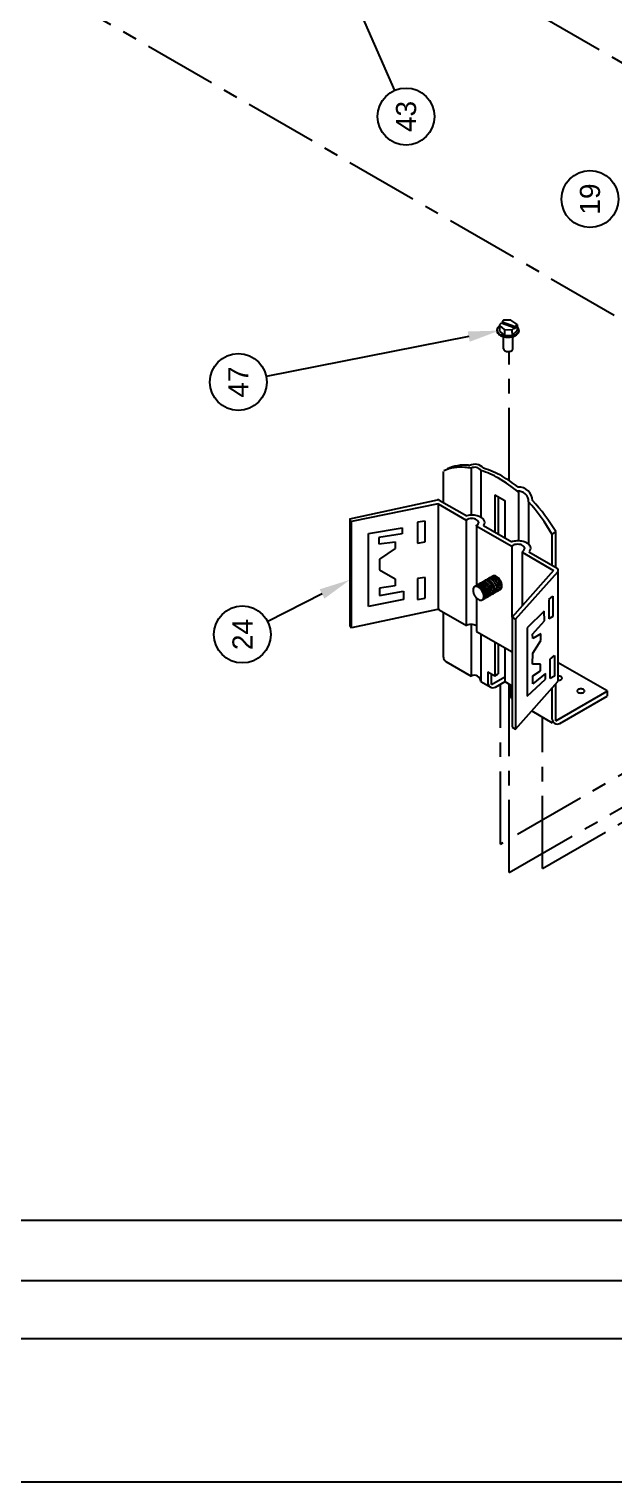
# Model space of a CAD drawing. Header units: millimetres. Extents: x 43 to 3711, y 1330 to 4598.
# Drawn here: x 3666.15 to 3676.21, y 1564.3 to 1589.29 of the extents above; entities that cross this region are included whole.
import ezdxf
from ezdxf.enums import TextEntityAlignment as Align

# ---------------------------------------------------------------- set-up
doc = ezdxf.new("R2010")
doc.units = ezdxf.units.MM
doc.linetypes.add('CENTER', pattern=[2, 1.25, -0.25, 0.25, -0.25])
doc.layers.add('102', color=3, linetype='Continuous')
doc.layers.add('103', color=7, linetype='Continuous')
doc.styles.get("Standard").update_dxf_attribs({"font": 'arial.ttf'})

# ---------------------------------------------------------------- blocks, each defined once
blk = doc.blocks.new('SCREW1')
at = {"layer": '102'}
for p, q in [((0.063, 0.111), (0.356, 0.111)), ((0.389, 0.083), (0.382, -0.078)), ((0.525, 0.092), (0.389, 0.091)), ((0.483, 0.203), (0.395, 0.097)), ((0.629, 0.213), (0.502, 0.212)), ((0.525, 0.088), (0.518, -0.082)), ((0.622, 0.208), (0.528, 0.095)), ((0.571, -0.14), (0.682, 0.171)), ((0.593, -0.165), (0.706, 0.15)), ((0.682, 0.171), (0.639, 0.209)), ((0.706, 0.15), (0.674, 0.15)), ((0.746, 0.115), (0.706, 0.15)), ((0.753, -0.052), (0.75, 0.106)), ((0.064, -0.11), (0.36, -0.11)), ((0.517, -0.087), (0.382, -0.089)), ((0.389, -0.096), (0.499, -0.203)), ((0.647, -0.209), (0.516, -0.21)), ((0.521, -0.091), (0.571, -0.14)), ((0.571, -0.14), (0.535, -0.14)), ((0.558, -0.166), (0.535, -0.14)), ((0.558, -0.166), (0.567, -0.14)), ((0.593, -0.165), (0.558, -0.166)), ((0.638, -0.205), (0.593, -0.165)), ((0.656, -0.203), (0.751, -0.059))]:
    blk.add_line(p, q, dxfattribs=at)
for points in [[(0.063, 0.111, 0.002074), (0.063, 0.111, 0.156851), (0.041, 0.103, 0.106617), (0.018, 0.078, 0.072341), (0.005, 0.044, 0.058752), (0, 0, 0.058752), (0.006, -0.044, 0.072341), (0.019, -0.078, 0.106617), (0.042, -0.103, 0.154727), (0.064, -0.11, 0.088752)], [(0.49, 0.267, 0.147882), (0.44, 0.25, 0.106617), (0.387, 0.19, 0.072341), (0.356, 0.11, 0.058752), (0.344, 0.005, 0.058752), (0.357, -0.1, 0.072341), (0.39, -0.18, 0.106617), (0.444, -0.239, 0.156851), (0.497, -0.256, 0.066854), (0.521, -0.252, 0.043629)], [(0.606, 0.217, 0.071203), (0.566, 0.254, 0.156851), (0.514, 0.27, 0.156851), (0.461, 0.253, 0.106617), (0.407, 0.193, 0.072341), (0.376, 0.113, 0.058752), (0.365, 0.008, 0.058752), (0.378, -0.097, 0.072341), (0.411, -0.177, 0.106617), (0.465, -0.236, 0.156851), (0.518, -0.252, 0.156851), (0.57, -0.235, 0.043629), (0.595, -0.213, 0.072341)]]:
    blk.add_lwpolyline(points, format="xyb", dxfattribs=at)
for centre, radius, start, end in [((0.413, 0.082), 0.024, 140.0655, 177.511), ((0.502, 0.188), 0.024, 90.4753, 140.0655), ((0.537, 0.088), 0.012, 140.0655, 177.511), ((0.631, 0.2), 0.012, 48.7094, 140.0655), ((0.738, 0.106), 0.012, 1.0598, 48.7094), ((0.406, -0.079), 0.024, 177.511, 225.6815), ((0.515, -0.186), 0.024, 225.6815, 270.4753), ((0.53, -0.083), 0.012, 177.511, 225.6815), ((0.646, -0.196), 0.012, 225.6815, 326.5293), ((0.741, -0.052), 0.012, 326.5293, 1.0598)]:
    blk.add_arc(centre, radius, start, end, dxfattribs=at)
blk = doc.blocks.new('A$C3A585D41')
at = {"color": 1}
blk.add_line((3.466, 62.575), (3.466, 3.175), dxfattribs=at)
at = {"color": 4}
blk.add_line((4.504, 61.575), (4.504, 4.175), dxfattribs=at)
blk.add_lwpolyline([(2.466, 63.4), (2.466, 2.175), (94.303, 2.175), (94.303, 63.4)], close=True)
at = {"layer": '102'}
for p, q in [((14.726, 39.741), (14.689, 39.717)), ((16.567, 39.741), (14.726, 39.741)), ((16.567, 39.741), (16.893, 38.236)), ((14.689, 39.717), (16.538, 39.717)), ((15.005, 38.234), (14.689, 39.717)), ((16.824, 38.225), (16.519, 39.717)), ((15.059, 39.421), (16.312, 39.421)), ((15.179, 38.818), (15.059, 39.421)), ((15.248, 39.234), (15.322, 38.818)), ((15.373, 39.234), (15.248, 39.234)), ((15.411, 38.963), (15.373, 39.234)), ((15.688, 39.234), (15.531, 38.963)), ((15.874, 39.234), (15.688, 39.234)), ((16.053, 38.963), (15.874, 39.234)), ((16.135, 39.243), (16.171, 38.963)), ((16.247, 39.243), (16.135, 39.243)), ((16.31, 38.844), (16.247, 39.243)), ((16.312, 39.421), (16.409, 38.844)), ((15.322, 38.818), (15.179, 38.818)), ((15.531, 38.963), (15.411, 38.963)), ((16.171, 38.963), (16.053, 38.963)), ((16.409, 38.844), (16.31, 38.844)), ((15.541, 38.582), (15.177, 38.582)), ((15.177, 38.582), (15.2, 38.446)), ((15.559, 38.446), (15.541, 38.582)), ((16.508, 38.582), (16.144, 38.582)), ((16.144, 38.582), (16.168, 38.446)), ((16.527, 38.446), (16.508, 38.582)), ((15.2, 38.446), (15.559, 38.446)), ((16.168, 38.446), (16.527, 38.446)), ((14.113, 38.09), (13.861, 37.654)), ((14.188, 38.134), (14.96, 38.134)), ((15, 38.204), (14.732, 37.738)), ((16.824, 38.225), (15.021, 38.225)), ((16.824, 38.225), (16.545, 37.741)), ((16.889, 38.205), (16.616, 37.733)), ((16.847, 38.134), (17.378, 38.134)), ((16.544, 37.741), (14.733, 37.741)), ((13.766, 37.489), (13.669, 37.321)), ((14.587, 37.489), (13.766, 37.489)), ((14.749, 37.654), (13.861, 37.654)), ((14.63, 37.562), (14.278, 36.952)), ((14.715, 37.562), (14.63, 37.562)), ((15.2, 37.562), (14.715, 37.562)), ((16.452, 37.562), (15.403, 37.562)), ((16.447, 37.572), (16.094, 36.96)), ((16.575, 37.662), (16.57, 37.653)), ((17.396, 37.489), (16.593, 37.489)), ((17.436, 37.654), (16.628, 37.654)), ((13.671, 37.24), (13.769, 37.07)), ((13.717, 37.309), (13.898, 37.309)), ((13.717, 37.309), (13.85, 37.079)), ((13.932, 37.369), (13.722, 37.369)), ((13.932, 37.369), (13.863, 37.249)), ((13.863, 37.249), (13.898, 37.19)), ((14.449, 37.25), (13.864, 37.25)), ((16.449, 37.444), (16.169, 36.958)), ((16.977, 37.25), (16.337, 37.25)), ((16.977, 37.25), (16.879, 37.079)), ((13.765, 37.078), (13.704, 36.973)), ((14.351, 37.079), (13.763, 37.079)), ((14.415, 37.19), (13.898, 37.19)), ((16.879, 37.079), (16.238, 37.079)), ((16.943, 37.19), (16.302, 37.19)), ((12.984, 36.952), (12.948, 36.892)), ((14.837, 36.892), (12.948, 36.892)), ((14.837, 36.892), (12.948, 36.892)), ((12.948, 36.892), (13.765, 36.169)), ((14.873, 36.952), (12.984, 36.952)), ((13.704, 36.973), (13.518, 36.973)), ((14.873, 36.952), (14.837, 36.892)), ((14.837, 36.892), (15.653, 36.169)), ((16.094, 36.96), (14.873, 36.96)), ((15.679, 36.241), (14.873, 36.952)), ((15.991, 36.782), (15.065, 36.782)), ((15.991, 36.782), (15.679, 36.241)), ((15.991, 36.782), (16.027, 36.75)), ((17.022, 36.843), (16.186, 36.843)), ((13.262, 36.615), (13.058, 36.263)), ((14.693, 36.696), (13.513, 36.696)), ((13.513, 36.696), (13.807, 36.381)), ((13.728, 36.597), (13.865, 36.597)), ((13.905, 36.381), (13.728, 36.597)), ((13.865, 36.597), (13.951, 36.466)), ((14.063, 36.466), (14.063, 36.604)), ((14.063, 36.604), (14.253, 36.597)), ((14.253, 36.597), (14.47, 36.46)), ((14.509, 36.597), (14.581, 36.604)), ((14.59, 36.46), (14.509, 36.597)), ((14.581, 36.604), (14.811, 36.394)), ((14.975, 36.401), (14.693, 36.696)), ((15.998, 36.663), (15.719, 36.18)), ((16.858, 36.671), (16.132, 36.671)), ((13.122, 36.263), (13.659, 36.263)), ((13.807, 36.381), (13.905, 36.381)), ((13.861, 36.223), (13.819, 36.296)), ((13.819, 36.296), (14.153, 36.296)), ((13.951, 36.466), (14.063, 36.466)), ((14.153, 36.296), (14.214, 36.223)), ((14.47, 36.46), (14.59, 36.46)), ((14.811, 36.394), (14.975, 36.401)), ((15.174, 36.32), (14.844, 36.32)), ((14.884, 36.25), (14.844, 36.32)), ((15.237, 36.25), (14.884, 36.25)), ((15.177, 36.322), (15.237, 36.25)), ((15.767, 36.263), (16.298, 36.263)), ((16.298, 36.263), (16.347, 36.203)), ((13.047, 36.133), (13.518, 35.318)), ((13.093, 36.203), (13.604, 35.318)), ((13.093, 36.203), (13.727, 36.203)), ((13.605, 35.318), (14.09, 36.158)), ((13.794, 36.158), (15.646, 36.158)), ((14.214, 36.223), (13.861, 36.223)), ((15.733, 36.203), (16.347, 36.203)), ((13.605, 35.318), (13.518, 35.318))]:
    blk.add_line(p, q, dxfattribs=at)
for points in [[(17.436, 37.654, 0.019628), (17.451, 37.766, 0.135316), (17.389, 38.126, 0.111123)], [(17.483, 37.682, 0.00434), (17.486, 37.707, 0.135316), (17.424, 38.066, 0.111123)], [(14.749, 37.659, 0.058752), (14.743, 37.707, 0.060607), (14.732, 37.738, 0.030122)], [(16.57, 37.647, 0.058752), (16.565, 37.695, 0.072341), (16.55, 37.732, 0.030351), (16.544, 37.741, 0.156851)], [(16.628, 37.642, 0.058752), (16.618, 37.73, 0.004545), (16.617, 37.735, 0.106617)], [(14.72, 37.562, 0.041899), (14.729, 37.574, 0.072341), (14.743, 37.611, 0.058752), (14.749, 37.659, 0.058752)], [(15.175, 37.46, 0.134874), (15.194, 37.444, 0.106617), (15.233, 37.436, 0.072341), (15.277, 37.442, 0.058752), (15.326, 37.463, 0.058752), (15.369, 37.495, 0.072341), (15.395, 37.529, 0.106617), (15.408, 37.568, 0.140642), (15.403, 37.593, 0.156851)], [(15.179, 37.461, 0.113718), (15.185, 37.441, 0.156851), (15.206, 37.422, 0.106617), (15.246, 37.414, 0.072341), (15.289, 37.42, 0.058752), (15.338, 37.441, 0.058752), (15.381, 37.473, 0.072341), (15.408, 37.507, 0.106617), (15.42, 37.546, 0.156851), (15.415, 37.573, 0.118998), (15.4, 37.589, 0.007293)], [(15.195, 37.444, 0.003095), (15.195, 37.442, 0.156851), (15.201, 37.415, 0.156851), (15.221, 37.396, 0.106617), (15.261, 37.388, 0.072341), (15.304, 37.394, 0.058752), (15.353, 37.415, 0.058752), (15.396, 37.447, 0.072341), (15.423, 37.481, 0.106617), (15.436, 37.52, 0.156851), (15.43, 37.547, 0.156851), (15.409, 37.566, 0.003095), (15.408, 37.567, 0.072341)], [(15.21, 37.403, 0.084057), (15.216, 37.389, 0.156851), (15.236, 37.37, 0.106617), (15.276, 37.362, 0.072341), (15.319, 37.368, 0.058752), (15.368, 37.389, 0.058752), (15.411, 37.421, 0.072341), (15.438, 37.455, 0.106617), (15.451, 37.494, 0.156851), (15.445, 37.521, 0.084057), (15.435, 37.533, 0.106617)], [(15.227, 37.376, 0.09324), (15.232, 37.36, 0.156851), (15.253, 37.341, 0.106617), (15.293, 37.333, 0.072341), (15.336, 37.339, 0.058752), (15.385, 37.36, 0.058752), (15.428, 37.392, 0.072341), (15.455, 37.426, 0.106617), (15.467, 37.465, 0.156851), (15.461, 37.492, 0.09324), (15.45, 37.505, 0.106617)], [(16.445, 37.575, 0.026403), (16.452, 37.562, 0.106617), (16.477, 37.535, 0.156851), (16.501, 37.527, 0.156851), (16.525, 37.535, 0.106617), (16.55, 37.562, 0.072341), (16.565, 37.599, 0.058752), (16.57, 37.647, 0.058752)], [(16.448, 37.442, 0.016971), (16.457, 37.436, 0.156851), (16.501, 37.421, 0.156851), (16.546, 37.436, 0.106617), (16.591, 37.486, 0.072341), (16.618, 37.553, 0.058752), (16.628, 37.642, 0.058752)], [(17.022, 36.843, 0.046379), (17.264, 37.185, 0.057334), (17.396, 37.489, 0.135316)], [(15.244, 37.347, 0.094744), (15.249, 37.331, 0.156851), (15.27, 37.312, 0.106617), (15.31, 37.303, 0.072341), (15.353, 37.31, 0.058752), (15.402, 37.331, 0.058752), (15.445, 37.363, 0.072341), (15.472, 37.397, 0.106617), (15.484, 37.436, 0.156851), (15.478, 37.463, 0.094744), (15.467, 37.476, 0.106617)], [(15.261, 37.317, 0.101363), (15.267, 37.3, 0.156851), (15.288, 37.281, 0.106617), (15.328, 37.272, 0.072341), (15.371, 37.279, 0.058752), (15.42, 37.3, 0.058752), (15.463, 37.332, 0.072341), (15.49, 37.366, 0.106617), (15.502, 37.405, 0.156851), (15.496, 37.432, 0.101363), (15.484, 37.446, 0.106617)], [(15.276, 37.289, 0.078476), (15.281, 37.275, 0.156851), (15.302, 37.256, 0.106617), (15.342, 37.248, 0.072341), (15.385, 37.254, 0.058752), (15.434, 37.275, 0.058752), (15.477, 37.307, 0.072341), (15.504, 37.341, 0.106617), (15.516, 37.38, 0.156851), (15.51, 37.408, 0.078476), (15.501, 37.419, 0.106617)], [(15.295, 37.26, 0.111737), (15.301, 37.241, 0.156851), (15.322, 37.222, 0.106617), (15.362, 37.214, 0.072341), (15.405, 37.22, 0.058752), (15.454, 37.241, 0.058752), (15.497, 37.273, 0.072341), (15.524, 37.307, 0.106617), (15.536, 37.346, 0.156851), (15.53, 37.373, 0.111737), (15.516, 37.388, 0.106617)], [(15.313, 37.228, 0.098721), (15.319, 37.211, 0.156851), (15.339, 37.192, 0.106617), (15.379, 37.183, 0.072341), (15.422, 37.19, 0.058752), (15.471, 37.211, 0.058752), (15.514, 37.243, 0.072341), (15.541, 37.277, 0.106617), (15.554, 37.316, 0.156851), (15.548, 37.343, 0.098721), (15.536, 37.356, 0.106617)], [(15.33, 37.198, 0.094189), (15.335, 37.182, 0.156851), (15.356, 37.163, 0.106617), (15.396, 37.154, 0.072341), (15.439, 37.161, 0.058752), (15.488, 37.182, 0.058752), (15.531, 37.214, 0.072341), (15.558, 37.248, 0.106617), (15.57, 37.287, 0.156851), (15.564, 37.314, 0.094189), (15.553, 37.327, 0.106617)], [(15.346, 37.169, 0.088752), (15.351, 37.154, 0.156851), (15.372, 37.135, 0.106617), (15.412, 37.127, 0.072341), (15.455, 37.133, 0.058752), (15.504, 37.154, 0.058752), (15.547, 37.186, 0.072341), (15.574, 37.22, 0.106617), (15.586, 37.259, 0.156851), (15.58, 37.286, 0.088752), (15.57, 37.299, 0.106617)], [(17.112, 36.85, 0.036724), (17.299, 37.125, 0.059699), (17.434, 37.442, 0.135316)], [(16.001, 36.655, 0.025733), (16.014, 36.645, 0.156851), (16.059, 36.63, 0.156851), (16.103, 36.645, 0.106617), (16.149, 36.695, 0.072341), (16.176, 36.762, 0.058752), (16.186, 36.851, 0.058752)], [(16.027, 36.75, 0.028999), (16.035, 36.744, 0.156851), (16.059, 36.736, 0.156851), (16.083, 36.744, 0.106617), (16.108, 36.771, 0.072341), (16.122, 36.808, 0.058752), (16.128, 36.856, 0.058752)], [(16.128, 36.856, 0.058752), (16.122, 36.904, 0.072341), (16.108, 36.941, 0.062422), (16.095, 36.958, 0.156851)], [(16.186, 36.851, 0.058752), (16.176, 36.939, 0.015895), (16.171, 36.955, 0.106617)], [(16.298, 36.263, 0.049033), (16.858, 36.671, 0.002861)], [(16.347, 36.203, 0.04852), (16.88, 36.599, 0.072301)], [(13.79, 36.158, 0.01281), (13.79, 36.153, 0.058752), (13.793, 36.128, 0.072341), (13.8, 36.109, 0.106617), (13.813, 36.095, 0.156851), (13.825, 36.091, 0.156851), (13.838, 36.095, 0.106617), (13.851, 36.109, 0.072341), (13.858, 36.128, 0.058752), (13.861, 36.153, 0.058752)], [(13.861, 36.153, 0.012365), (13.861, 36.158, 0.072341)]]:
    blk.add_lwpolyline(points, format="xyb", dxfattribs=at)
for points in [[(15.246, 37.598, 0.058752), (15.204, 37.566, 0.072341), (15.177, 37.532, 0.106617), (15.164, 37.493, 0.156851), (15.17, 37.466, 0.156851), (15.191, 37.447, 0.106617), (15.23, 37.439, 0.072341), (15.273, 37.445, 0.058752), (15.322, 37.466, 0.058752), (15.365, 37.498, 0.072341), (15.392, 37.532, 0.106617), (15.404, 37.571, 0.156851), (15.398, 37.598, 0.156851), (15.378, 37.617, 0.106617), (15.338, 37.625, 0.072341), (15.295, 37.619, 0.058752)], [(13.64, 35.771, 0.058752), (13.637, 35.795, 0.072341), (13.63, 35.814, 0.106617), (13.617, 35.828, 0.156851), (13.605, 35.832, 0.156851), (13.592, 35.828, 0.106617), (13.579, 35.814, 0.072341), (13.572, 35.795, 0.058752), (13.569, 35.771, 0.058752), (13.572, 35.746, 0.072341), (13.579, 35.727, 0.106617), (13.592, 35.713, 0.156851), (13.605, 35.709, 0.156851), (13.617, 35.713, 0.106617), (13.63, 35.727, 0.072341), (13.637, 35.746, 0.058752)]]:
    blk.add_lwpolyline(points, format="xyb", close=True, dxfattribs=at)
for centre, radius, start, end in [((14.963, 38.225), 0.0432, 330, 12.0203), ((16.851, 38.227), 0.0432, 330, 12.2478), ((14.188, 38.047), 0.0864, 90, 150), ((13.762, 37.602), 0.112, 273.4366, 27.5396), ((17.327, 37.593), 0.125, 303.6988, 29.2719), ((17.307, 37.593), 0.197, 310.154, 27.4254), ((13.746, 37.283), 0.0864, 90, 210), ((13.518, 36.887), 0.0864, 90, 130.49), ((16.867, 36.844), 0.173, 267.0955, 6.3371), ((16.867, 36.844), 0.245, 272.9682, 1.5642), ((13.122, 36.177), 0.0864, 90, 210), ((13.794, 36.201), 0.0432, 228.495, 270), ((15.682, 36.202), 0.0432, 228.4717, 330)]:
    blk.add_arc(centre, radius, start, end, dxfattribs=at)
at = {"layer": '103', "linetype": 'CENTER'}
for p, q in [((25.695, 44.939), (19.714, 34.58)), ((26.261, 38.269), (21.923, 30.755)), ((10.481, 37.002), (13.61, 31.583)), ((10.481, 37.002), (13.721, 37.002)), ((10.971, 37.152), (13.721, 37.152)), ((10.971, 37.152), (10.999, 37.104)), ((17.222, 37.002), (19.443, 37.002)), ((11.139, 36.861), (14.1, 31.733)), ((10.55, 36.431), (13.679, 31.011)), ((10.55, 36.431), (13.155, 36.431))]:
    blk.add_line(p, q, dxfattribs=at)
at = {"layer": '103'}
for p, q in [((15.273, 40.221), (14.798, 41.156)), ((19.699, 37.699), (19.013, 41.181)), ((25.534, 39.672), (23.934, 38.973))]:
    blk.add_line(p, q, dxfattribs=at)
at = {"layer": '103', "color": 1}
for centre in [(14.576, 41.592), (18.918, 41.661), (23.485, 38.777), (22.065, 35.614)]:
    blk.add_circle(centre, 0.49, dxfattribs=at)
at = {"layer": '103'}
for points in [[(15.353, 40.262), (15.193, 40.18), (15.517, 39.741)], [(19.787, 37.717), (19.611, 37.682), (19.803, 37.171)]]:
    blk.add_solid(points, dxfattribs=at)
at = {"xscale": 0.72, "yscale": 0.72, "zscale": 0.72}
blk.add_blockref('SCREW1', (19.442, 37.018), dxfattribs=at)
at = {"layer": '103'}
for s, p in [('24', (14.576, 41.592)), ('47', (18.918, 41.661)), ('43', (23.485, 38.777)), ('19', (22.065, 35.614))]:
    blk.add_text(s, height=0.3456, dxfattribs=at).set_placement(p, align=Align.MIDDLE)

msp = doc.modelspace()

# ---------------------------------------------------------------- linework, layer by layer
msp.add_line((2683.161, 1564.302), (3711.413, 1564.302))

# ---------------------------------------------------------------- block references
at = {"rotation": 90}
msp.add_blockref('A$C3A585D41', (3711.413, 1564.302), dxfattribs=at)

doc.saveas('drawing.dxf')
